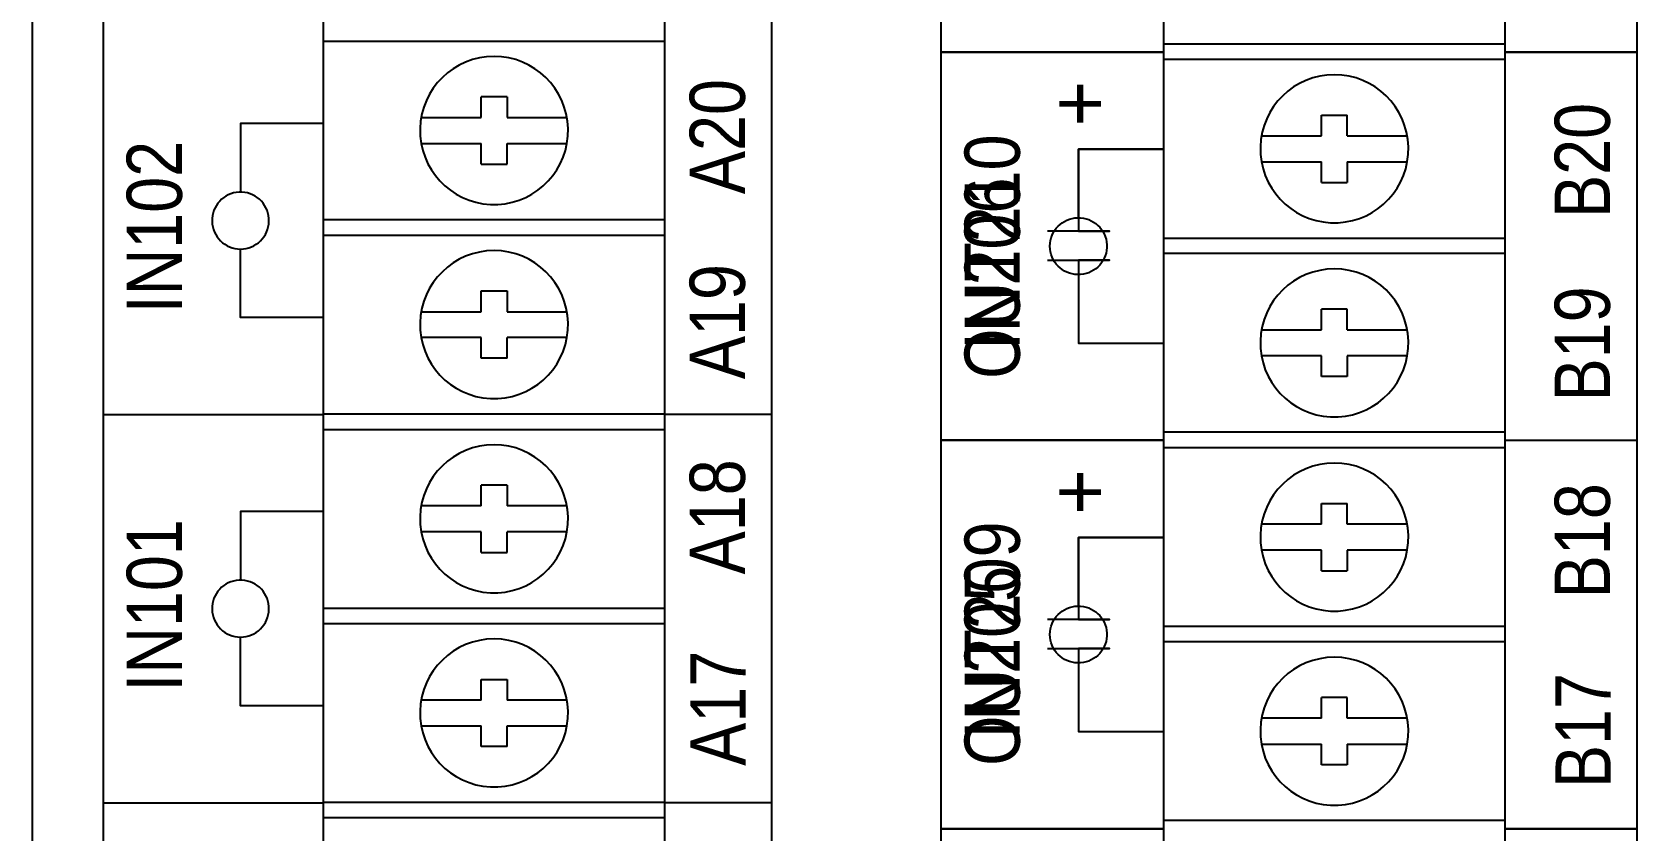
# Model space of a CAD drawing. Extents: x -11 to 35.7, y -8.8 to 26.3.
# Drawn here: x 19.577 to 22.677, y 0.248 to 1.791 of the extents above; entities that cross this region are included whole.
import ezdxf

# ---------------------------------------------------------------- set-up
doc = ezdxf.new("R2010")
doc.units = 0
doc.header["$MEASUREMENT"] = 0
for name, color, linetype in [('4_02__ADDITIONAL_12_STD_OU', 7, 'CONTINUOUS'), ('4_03__ADDITIONAL_4_STD_OUT', 7, 'CONTINUOUS'), ('4_04__ADDITIONAL_12_HIGH_I', 7, 'CONTINUOUS'), ('5_00_DWG', 7, 'CONTINUOUS')]:
    doc.layers.add(name, color=color, linetype=linetype)

msp = doc.modelspace()

# ---------------------------------------------------------------- linework, layer by layer
at = {"layer": '4_02__ADDITIONAL_12_STD_OU'}
for points in [[(22.4226, -6.1224), (22.4226, 3.6276), (21.7626, 3.6276), (21.7626, -6.1224), (22.4226, -6.1224)], [(21.3331, 0.1802), (21.3331, 0.2663), (21.3331, 0.3519), (21.3331, 0.4368), (21.3331, 0.5211), (21.3331, 0.6047), (21.3331, 0.6876), (21.3331, 0.7697), (21.3331, 0.8511), (21.3331, 0.9316), (21.3331, 1.0113), (21.3331, 1.0902), (21.3331, 1.1681), (21.3331, 1.245), (21.3331, 1.321), (21.3331, 1.3959), (21.3331, 1.4699), (21.3331, 1.5427), (21.3331, 1.6144), (21.3331, 1.6849), (21.3331, 1.7543), (21.3331, 1.8224)], [(22.6769, 1.8224), (22.6769, 1.7543), (22.6769, 1.6849), (22.6769, 1.6144), (22.6769, 1.5427), (22.6769, 1.4699), (22.6769, 1.3959), (22.6769, 1.321), (22.6769, 1.245), (22.6769, 1.1681), (22.6769, 1.0902), (22.6769, 1.0113), (22.6769, 0.9316), (22.6769, 0.8511), (22.6769, 0.7697), (22.6769, 0.6876), (22.6769, 0.6047), (22.6769, 0.5211), (22.6769, 0.4368), (22.6769, 0.3519), (22.6769, 0.2663), (22.6769, 0.1802)], [(21.7626, 1.7681), (22.4226, 1.7681)], [(21.3331, 1.7524), (21.7626, 1.7524)], [(22.4226, 1.7381), (21.7626, 1.7381)], [(22.6769, 1.7524), (22.4226, 1.7524)], [(22.0676, 1.6306), (22.1176, 1.6306)], [(22.0676, 1.5906), (22.0676, 1.6306)], [(22.1176, 1.5906), (22.1176, 1.6306)], [(21.9518, 1.5906), (22.0676, 1.5906)], [(22.1176, 1.5906), (22.2334, 1.5906)], [(21.7626, 1.565), (21.5982, 1.565), (21.5982, 1.4062), (21.6582, 1.4062), (21.5382, 1.4062)], [(21.9518, 1.5406), (22.0676, 1.5406)], [(22.0676, 1.5006), (22.0676, 1.5406)], [(22.1176, 1.5406), (22.2334, 1.5406)], [(22.1176, 1.5406), (22.1176, 1.5006)], [(22.0676, 1.5006), (22.1176, 1.5006)], [(21.7626, 1.3931), (22.4226, 1.3931)], [(21.5382, 1.3507), (21.6582, 1.3507), (21.5982, 1.3507), (21.5982, 1.19), (21.7626, 1.19)], [(22.4226, 1.3631), (21.7626, 1.3631)], [(22.0676, 1.2156), (22.0676, 1.2556)], [(22.1176, 1.2556), (22.0676, 1.2556)], [(22.1176, 1.2156), (22.1176, 1.2556)], [(21.9518, 1.2156), (22.0676, 1.2156)], [(22.1176, 1.2156), (22.2334, 1.2156)], [(22.0676, 1.1656), (21.9518, 1.1656)], [(22.0676, 1.1256), (22.0676, 1.1656)], [(22.2334, 1.1656), (22.1176, 1.1656)], [(22.1176, 1.1656), (22.1176, 1.1256)], [(22.1176, 1.1256), (22.0676, 1.1256)], [(21.7626, 1.0025), (21.3331, 1.0025)], [(22.4226, 1.0181), (21.7626, 1.0181)], [(22.4226, 1.0025), (22.6769, 1.0025)], [(22.4226, 0.9881), (21.7626, 0.9881)], [(22.0676, 0.8806), (22.1176, 0.8806)], [(22.0676, 0.8406), (22.0676, 0.8806)], [(22.1176, 0.8406), (22.1176, 0.8806)], [(22.0676, 0.8406), (21.9518, 0.8406)], [(22.2334, 0.8406), (22.1176, 0.8406)], [(21.7626, 0.815), (21.5982, 0.815), (21.5982, 0.6562), (21.6582, 0.6562), (21.5382, 0.6562)], [(22.0676, 0.7906), (21.9518, 0.7906)], [(22.0676, 0.7506), (22.0676, 0.7906)], [(22.2334, 0.7906), (22.1176, 0.7906)], [(22.1176, 0.7906), (22.1176, 0.7506)], [(22.0676, 0.7506), (22.1176, 0.7506)], [(22.4226, 0.6431), (21.7626, 0.6431)], [(21.5382, 0.6007), (21.6582, 0.6007), (21.5982, 0.6007), (21.5982, 0.44), (21.7626, 0.44)], [(22.4226, 0.6131), (21.7626, 0.6131)], [(22.1176, 0.5056), (22.0676, 0.5056)], [(22.0676, 0.4656), (22.0676, 0.5056)], [(22.1176, 0.4656), (22.1176, 0.5056)], [(22.0676, 0.4656), (21.9518, 0.4656)], [(22.2334, 0.4656), (22.1176, 0.4656)], [(21.9518, 0.4156), (22.0676, 0.4156)], [(22.0676, 0.3756), (22.0676, 0.4156)], [(22.1176, 0.4156), (22.2334, 0.4156)], [(22.1176, 0.4156), (22.1176, 0.3756)], [(22.1176, 0.3756), (22.0676, 0.3756)], [(21.3331, 0.2524), (21.7626, 0.2524)], [(22.4226, 0.2681), (21.7626, 0.2681)], [(22.4226, 0.2524), (22.6769, 0.2524)]]:
    msp.add_lwpolyline(points, dxfattribs=at)
for points in [[(22.0926, 1.7086), (22.0782, 1.7079), (22.0642, 1.7058), (22.0507, 1.7024), (22.0377, 1.6977), (22.0254, 1.6918), (22.0137, 1.6849), (22.0028, 1.6769), (21.9927, 1.6679), (21.9835, 1.658), (21.9752, 1.6473), (21.968, 1.6358), (21.9619, 1.6236), (21.9569, 1.6108), (21.9532, 1.5974), (21.9507, 1.5835), (21.9497, 1.5692), (21.95, 1.5548), (21.9518, 1.5407), (21.9549, 1.527), (21.9592, 1.5139), (21.9648, 1.5014), (21.9715, 1.4895), (21.9792, 1.4784), (21.988, 1.4681), (21.9976, 1.4587), (22.0082, 1.4502), (22.0195, 1.4427), (22.0315, 1.4363), (22.0442, 1.431), (22.0574, 1.427), (22.0712, 1.4242), (22.0854, 1.4228), (22.0999, 1.4228), (22.1141, 1.4242), (22.1278, 1.427), (22.1411, 1.431), (22.1537, 1.4363), (22.1658, 1.4427), (22.1771, 1.4502), (22.1876, 1.4587), (22.1972, 1.4681), (22.206, 1.4784), (22.2137, 1.4895), (22.2204, 1.5014), (22.226, 1.5139), (22.2303, 1.527), (22.2334, 1.5407), (22.2352, 1.5548), (22.2356, 1.5692), (22.2345, 1.5835), (22.2321, 1.5974), (22.2283, 1.6108), (22.2233, 1.6236), (22.2172, 1.6358), (22.21, 1.6473), (22.2017, 1.658), (22.1925, 1.6679), (22.1824, 1.6769), (22.1715, 1.6849), (22.1598, 1.6918), (22.1475, 1.6977), (22.1345, 1.7024), (22.121, 1.7058), (22.107, 1.7079)], [(22.0926, 1.3336), (22.0782, 1.3329), (22.0642, 1.3308), (22.0507, 1.3274), (22.0377, 1.3227), (22.0254, 1.3168), (22.0137, 1.3099), (22.0028, 1.3019), (21.9927, 1.2929), (21.9835, 1.283), (21.9752, 1.2723), (21.968, 1.2608), (21.9619, 1.2486), (21.9569, 1.2358), (21.9532, 1.2224), (21.9507, 1.2085), (21.9497, 1.1942), (21.95, 1.1798), (21.9518, 1.1657), (21.9549, 1.152), (21.9592, 1.1389), (21.9648, 1.1264), (21.9715, 1.1145), (21.9792, 1.1034), (21.988, 1.0931), (21.9976, 1.0837), (22.0082, 1.0752), (22.0195, 1.0677), (22.0315, 1.0613), (22.0442, 1.056), (22.0574, 1.052), (22.0712, 1.0492), (22.0854, 1.0478), (22.0999, 1.0478), (22.1141, 1.0492), (22.1278, 1.052), (22.1411, 1.056), (22.1537, 1.0613), (22.1658, 1.0677), (22.1771, 1.0752), (22.1876, 1.0837), (22.1972, 1.0931), (22.206, 1.1034), (22.2137, 1.1145), (22.2204, 1.1264), (22.226, 1.1389), (22.2303, 1.152), (22.2334, 1.1657), (22.2352, 1.1798), (22.2356, 1.1942), (22.2345, 1.2085), (22.2321, 1.2224), (22.2283, 1.2358), (22.2233, 1.2486), (22.2172, 1.2608), (22.21, 1.2723), (22.2017, 1.283), (22.1925, 1.2929), (22.1824, 1.3019), (22.1715, 1.3099), (22.1598, 1.3168), (22.1475, 1.3227), (22.1345, 1.3274), (22.121, 1.3308), (22.107, 1.3329)], [(22.0926, 0.9586), (22.0782, 0.9579), (22.0642, 0.9558), (22.0507, 0.9524), (22.0377, 0.9477), (22.0254, 0.9418), (22.0137, 0.9349), (22.0028, 0.9269), (21.9927, 0.9179), (21.9835, 0.908), (21.9752, 0.8973), (21.968, 0.8858), (21.9619, 0.8736), (21.9569, 0.8608), (21.9532, 0.8474), (21.9507, 0.8335), (21.9497, 0.8192), (21.95, 0.8048), (21.9518, 0.7907), (21.9549, 0.777), (21.9592, 0.7639), (21.9648, 0.7514), (21.9715, 0.7395), (21.9792, 0.7284), (21.988, 0.7181), (21.9976, 0.7087), (22.0082, 0.7002), (22.0195, 0.6927), (22.0315, 0.6863), (22.0442, 0.681), (22.0574, 0.677), (22.0712, 0.6742), (22.0854, 0.6728), (22.0999, 0.6728), (22.1141, 0.6742), (22.1278, 0.677), (22.1411, 0.681), (22.1537, 0.6863), (22.1658, 0.6927), (22.1771, 0.7002), (22.1876, 0.7087), (22.1972, 0.7181), (22.206, 0.7284), (22.2137, 0.7395), (22.2204, 0.7514), (22.226, 0.7639), (22.2303, 0.777), (22.2334, 0.7907), (22.2352, 0.8048), (22.2356, 0.8192), (22.2345, 0.8335), (22.2321, 0.8474), (22.2283, 0.8608), (22.2233, 0.8736), (22.2172, 0.8858), (22.21, 0.8973), (22.2017, 0.908), (22.1925, 0.9179), (22.1824, 0.9269), (22.1715, 0.9349), (22.1598, 0.9418), (22.1475, 0.9477), (22.1345, 0.9524), (22.121, 0.9558), (22.107, 0.9579)], [(22.0926, 0.5836), (22.0782, 0.5829), (22.0642, 0.5808), (22.0507, 0.5774), (22.0377, 0.5727), (22.0254, 0.5668), (22.0137, 0.5599), (22.0028, 0.5519), (21.9927, 0.5429), (21.9835, 0.533), (21.9752, 0.5223), (21.968, 0.5108), (21.9619, 0.4986), (21.9569, 0.4858), (21.9532, 0.4724), (21.9507, 0.4585), (21.9497, 0.4442), (21.95, 0.4298), (21.9518, 0.4157), (21.9549, 0.402), (21.9592, 0.3889), (21.9648, 0.3764), (21.9715, 0.3645), (21.9792, 0.3534), (21.988, 0.3431), (21.9976, 0.3337), (22.0082, 0.3252), (22.0195, 0.3177), (22.0315, 0.3113), (22.0442, 0.306), (22.0574, 0.302), (22.0712, 0.2992), (22.0854, 0.2978), (22.0999, 0.2978), (22.1141, 0.2992), (22.1278, 0.302), (22.1411, 0.306), (22.1537, 0.3113), (22.1658, 0.3177), (22.1771, 0.3252), (22.1876, 0.3337), (22.1972, 0.3431), (22.206, 0.3534), (22.2137, 0.3645), (22.2204, 0.3764), (22.226, 0.3889), (22.2303, 0.402), (22.2334, 0.4157), (22.2352, 0.4298), (22.2356, 0.4442), (22.2345, 0.4585), (22.2321, 0.4724), (22.2283, 0.4858), (22.2233, 0.4986), (22.2172, 0.5108), (22.21, 0.5223), (22.2017, 0.533), (22.1925, 0.5429), (22.1824, 0.5519), (22.1715, 0.5599), (22.1598, 0.5668), (22.1475, 0.5727), (22.1345, 0.5774), (22.121, 0.5808), (22.107, 0.5829)]]:
    msp.add_lwpolyline(points, close=True, dxfattribs=at)
at = {"layer": '4_03__ADDITIONAL_4_STD_OUT'}
for points in [[(22.4226, -6.1224), (22.4226, 3.6276), (21.7626, 3.6276), (21.7626, -6.1224), (22.4226, -6.1224)], [(21.3331, 0.1802), (21.3331, 0.2663), (21.3331, 0.3519), (21.3331, 0.4368), (21.3331, 0.5211), (21.3331, 0.6047), (21.3331, 0.6876), (21.3331, 0.7697), (21.3331, 0.8511), (21.3331, 0.9316), (21.3331, 1.0113), (21.3331, 1.0902), (21.3331, 1.1681), (21.3331, 1.245), (21.3331, 1.321), (21.3331, 1.3959), (21.3331, 1.4699), (21.3331, 1.5427), (21.3331, 1.6144), (21.3331, 1.6849), (21.3331, 1.7543), (21.3331, 1.8224)], [(22.6769, 1.8224), (22.6769, 1.7543), (22.6769, 1.6849), (22.6769, 1.6144), (22.6769, 1.5427), (22.6769, 1.4699), (22.6769, 1.3959), (22.6769, 1.321), (22.6769, 1.245), (22.6769, 1.1681), (22.6769, 1.0902), (22.6769, 1.0113), (22.6769, 0.9316), (22.6769, 0.8511), (22.6769, 0.7697), (22.6769, 0.6876), (22.6769, 0.6047), (22.6769, 0.5211), (22.6769, 0.4368), (22.6769, 0.3519), (22.6769, 0.2663), (22.6769, 0.1802)], [(21.7626, 1.7681), (22.4226, 1.7681)], [(21.7626, 1.7524), (21.3331, 1.7524)], [(22.4226, 1.7381), (21.7626, 1.7381)], [(22.4226, 1.7524), (22.6769, 1.7524)], [(22.0676, 1.6306), (22.1176, 1.6306)], [(22.0676, 1.5906), (22.0676, 1.6306)], [(22.1176, 1.5906), (22.1176, 1.6306)], [(21.9518, 1.5906), (22.0676, 1.5906)], [(22.1176, 1.5906), (22.2334, 1.5906)], [(21.5982, 1.4325), (21.5982, 1.565), (21.7626, 1.565)], [(21.9518, 1.5406), (22.0676, 1.5406)], [(22.0676, 1.5006), (22.0676, 1.5406)], [(22.1176, 1.5406), (22.2334, 1.5406)], [(22.1176, 1.5406), (22.1176, 1.5006)], [(22.0676, 1.5006), (22.1176, 1.5006)], [(21.7626, 1.3931), (22.4226, 1.3931)], [(22.4226, 1.3631), (21.7626, 1.3631)], [(21.5982, 1.3225), (21.5982, 1.19), (21.7626, 1.19)], [(22.0676, 1.2156), (22.0676, 1.2556)], [(22.1176, 1.2556), (22.0676, 1.2556)], [(22.1176, 1.2156), (22.1176, 1.2556)], [(21.9518, 1.2156), (22.0676, 1.2156)], [(22.1176, 1.2156), (22.2334, 1.2156)], [(22.0676, 1.1656), (21.9518, 1.1656)], [(22.0676, 1.1256), (22.0676, 1.1656)], [(22.2334, 1.1656), (22.1176, 1.1656)], [(22.1176, 1.1656), (22.1176, 1.1256)], [(22.1176, 1.1256), (22.0676, 1.1256)], [(21.3331, 1.0025), (21.7626, 1.0025)], [(22.4226, 1.0181), (21.7626, 1.0181)], [(22.4226, 1.0025), (22.6769, 1.0025)], [(22.4226, 0.9881), (21.7626, 0.9881)], [(22.0676, 0.8806), (22.1176, 0.8806)], [(22.0676, 0.8406), (22.0676, 0.8806)], [(22.1176, 0.8406), (22.1176, 0.8806)], [(22.0676, 0.8406), (21.9518, 0.8406)], [(22.2334, 0.8406), (22.1176, 0.8406)], [(21.5982, 0.6825), (21.5982, 0.815), (21.7626, 0.815)], [(22.0676, 0.7906), (21.9518, 0.7906)], [(22.0676, 0.7506), (22.0676, 0.7906)], [(22.2334, 0.7906), (22.1176, 0.7906)], [(22.1176, 0.7906), (22.1176, 0.7506)], [(22.0676, 0.7506), (22.1176, 0.7506)], [(22.4226, 0.6431), (21.7626, 0.6431)], [(22.4226, 0.6131), (21.7626, 0.6131)], [(21.5982, 0.5725), (21.5982, 0.44), (21.7626, 0.44)], [(22.1176, 0.5056), (22.0676, 0.5056)], [(22.0676, 0.4656), (22.0676, 0.5056)], [(22.1176, 0.4656), (22.1176, 0.5056)], [(22.0676, 0.4656), (21.9518, 0.4656)], [(22.2334, 0.4656), (22.1176, 0.4656)], [(21.9518, 0.4156), (22.0676, 0.4156)], [(22.0676, 0.3756), (22.0676, 0.4156)], [(22.1176, 0.4156), (22.2334, 0.4156)], [(22.1176, 0.4156), (22.1176, 0.3756)], [(22.1176, 0.3756), (22.0676, 0.3756)], [(21.7626, 0.2524), (21.3331, 0.2524)], [(22.4226, 0.2681), (21.7626, 0.2681)], [(22.6769, 0.2524), (22.4226, 0.2524)]]:
    msp.add_lwpolyline(points, dxfattribs=at)
for points in [[(22.0926, 1.7086), (22.0782, 1.7079), (22.0642, 1.7058), (22.0507, 1.7024), (22.0377, 1.6977), (22.0254, 1.6918), (22.0137, 1.6849), (22.0028, 1.6769), (21.9927, 1.6679), (21.9835, 1.658), (21.9752, 1.6473), (21.968, 1.6358), (21.9619, 1.6236), (21.9569, 1.6108), (21.9532, 1.5974), (21.9507, 1.5835), (21.9497, 1.5692), (21.95, 1.5548), (21.9518, 1.5407), (21.9549, 1.527), (21.9592, 1.5139), (21.9648, 1.5014), (21.9715, 1.4895), (21.9792, 1.4784), (21.988, 1.4681), (21.9976, 1.4587), (22.0082, 1.4502), (22.0195, 1.4427), (22.0315, 1.4363), (22.0442, 1.431), (22.0574, 1.427), (22.0712, 1.4242), (22.0854, 1.4228), (22.0999, 1.4228), (22.1141, 1.4242), (22.1278, 1.427), (22.1411, 1.431), (22.1537, 1.4363), (22.1658, 1.4427), (22.1771, 1.4502), (22.1876, 1.4587), (22.1972, 1.4681), (22.206, 1.4784), (22.2137, 1.4895), (22.2204, 1.5014), (22.226, 1.5139), (22.2303, 1.527), (22.2334, 1.5407), (22.2352, 1.5548), (22.2356, 1.5692), (22.2345, 1.5835), (22.2321, 1.5974), (22.2283, 1.6108), (22.2233, 1.6236), (22.2172, 1.6358), (22.21, 1.6473), (22.2017, 1.658), (22.1925, 1.6679), (22.1824, 1.6769), (22.1715, 1.6849), (22.1598, 1.6918), (22.1475, 1.6977), (22.1345, 1.7024), (22.121, 1.7058), (22.107, 1.7079)], [(21.5432, 1.3775), (21.5435, 1.383), (21.5443, 1.3884), (21.5456, 1.3936), (21.5474, 1.3986), (21.5496, 1.4033), (21.5523, 1.4078), (21.5554, 1.412), (21.5589, 1.4159), (21.5627, 1.4194), (21.5668, 1.4226), (21.5712, 1.4254), (21.5759, 1.4278), (21.5808, 1.4297), (21.586, 1.4311), (21.5913, 1.432), (21.5968, 1.4325), (21.6024, 1.4323), (21.6078, 1.4316), (21.6131, 1.4304), (21.6181, 1.4288), (21.6229, 1.4266), (21.6275, 1.4241), (21.6317, 1.4211), (21.6357, 1.4177), (21.6393, 1.414), (21.6426, 1.4099), (21.6455, 1.4056), (21.648, 1.401), (21.65, 1.3961), (21.6515, 1.391), (21.6526, 1.3857), (21.6531, 1.3802), (21.6531, 1.3747), (21.6526, 1.3692), (21.6515, 1.3639), (21.65, 1.3588), (21.648, 1.354), (21.6455, 1.3493), (21.6426, 1.345), (21.6393, 1.3409), (21.6357, 1.3372), (21.6317, 1.3339), (21.6275, 1.3309), (21.6229, 1.3283), (21.6181, 1.3262), (21.6131, 1.3245), (21.6078, 1.3233), (21.6024, 1.3226), (21.5968, 1.3225), (21.5913, 1.3229), (21.586, 1.3238), (21.5808, 1.3253), (21.5759, 1.3272), (21.5712, 1.3295), (21.5668, 1.3323), (21.5627, 1.3355), (21.5589, 1.339), (21.5554, 1.3429), (21.5523, 1.3471), (21.5496, 1.3516), (21.5474, 1.3564), (21.5456, 1.3613), (21.5443, 1.3665), (21.5435, 1.3719)], [(22.0926, 1.3336), (22.0782, 1.3329), (22.0642, 1.3308), (22.0507, 1.3274), (22.0377, 1.3227), (22.0254, 1.3168), (22.0137, 1.3099), (22.0028, 1.3019), (21.9927, 1.2929), (21.9835, 1.283), (21.9752, 1.2723), (21.968, 1.2608), (21.9619, 1.2486), (21.9569, 1.2358), (21.9532, 1.2224), (21.9507, 1.2085), (21.9497, 1.1942), (21.95, 1.1798), (21.9518, 1.1657), (21.9549, 1.152), (21.9592, 1.1389), (21.9648, 1.1264), (21.9715, 1.1145), (21.9792, 1.1034), (21.988, 1.0931), (21.9976, 1.0837), (22.0082, 1.0752), (22.0195, 1.0677), (22.0315, 1.0613), (22.0442, 1.056), (22.0574, 1.052), (22.0712, 1.0492), (22.0854, 1.0478), (22.0999, 1.0478), (22.1141, 1.0492), (22.1278, 1.052), (22.1411, 1.056), (22.1537, 1.0613), (22.1658, 1.0677), (22.1771, 1.0752), (22.1876, 1.0837), (22.1972, 1.0931), (22.206, 1.1034), (22.2137, 1.1145), (22.2204, 1.1264), (22.226, 1.1389), (22.2303, 1.152), (22.2334, 1.1657), (22.2352, 1.1798), (22.2356, 1.1942), (22.2345, 1.2085), (22.2321, 1.2224), (22.2283, 1.2358), (22.2233, 1.2486), (22.2172, 1.2608), (22.21, 1.2723), (22.2017, 1.283), (22.1925, 1.2929), (22.1824, 1.3019), (22.1715, 1.3099), (22.1598, 1.3168), (22.1475, 1.3227), (22.1345, 1.3274), (22.121, 1.3308), (22.107, 1.3329)], [(22.0926, 0.9586), (22.0782, 0.9579), (22.0642, 0.9558), (22.0507, 0.9524), (22.0377, 0.9477), (22.0254, 0.9418), (22.0137, 0.9349), (22.0028, 0.9269), (21.9927, 0.9179), (21.9835, 0.908), (21.9752, 0.8973), (21.968, 0.8858), (21.9619, 0.8736), (21.9569, 0.8608), (21.9532, 0.8474), (21.9507, 0.8335), (21.9497, 0.8192), (21.95, 0.8048), (21.9518, 0.7907), (21.9549, 0.777), (21.9592, 0.7639), (21.9648, 0.7514), (21.9715, 0.7395), (21.9792, 0.7284), (21.988, 0.7181), (21.9976, 0.7087), (22.0082, 0.7002), (22.0195, 0.6927), (22.0315, 0.6863), (22.0442, 0.681), (22.0574, 0.677), (22.0712, 0.6742), (22.0854, 0.6728), (22.0999, 0.6728), (22.1141, 0.6742), (22.1278, 0.677), (22.1411, 0.681), (22.1537, 0.6863), (22.1658, 0.6927), (22.1771, 0.7002), (22.1876, 0.7087), (22.1972, 0.7181), (22.206, 0.7284), (22.2137, 0.7395), (22.2204, 0.7514), (22.226, 0.7639), (22.2303, 0.777), (22.2334, 0.7907), (22.2352, 0.8048), (22.2356, 0.8192), (22.2345, 0.8335), (22.2321, 0.8474), (22.2283, 0.8608), (22.2233, 0.8736), (22.2172, 0.8858), (22.21, 0.8973), (22.2017, 0.908), (22.1925, 0.9179), (22.1824, 0.9269), (22.1715, 0.9349), (22.1598, 0.9418), (22.1475, 0.9477), (22.1345, 0.9524), (22.121, 0.9558), (22.107, 0.9579)], [(21.5432, 0.6275), (21.5435, 0.633), (21.5443, 0.6384), (21.5456, 0.6436), (21.5474, 0.6486), (21.5496, 0.6533), (21.5523, 0.6578), (21.5554, 0.662), (21.5589, 0.6659), (21.5627, 0.6694), (21.5668, 0.6726), (21.5712, 0.6754), (21.5759, 0.6778), (21.5808, 0.6797), (21.586, 0.6811), (21.5913, 0.682), (21.5968, 0.6825), (21.6024, 0.6823), (21.6078, 0.6816), (21.6131, 0.6804), (21.6181, 0.6788), (21.6229, 0.6766), (21.6275, 0.6741), (21.6317, 0.6711), (21.6357, 0.6677), (21.6393, 0.664), (21.6426, 0.6599), (21.6455, 0.6556), (21.648, 0.651), (21.65, 0.6461), (21.6515, 0.641), (21.6526, 0.6357), (21.6531, 0.6302), (21.6531, 0.6247), (21.6526, 0.6192), (21.6515, 0.6139), (21.65, 0.6088), (21.648, 0.604), (21.6455, 0.5993), (21.6426, 0.595), (21.6393, 0.5909), (21.6357, 0.5872), (21.6317, 0.5839), (21.6275, 0.5809), (21.6229, 0.5783), (21.6181, 0.5762), (21.6131, 0.5745), (21.6078, 0.5733), (21.6024, 0.5726), (21.5968, 0.5725), (21.5913, 0.5729), (21.586, 0.5738), (21.5808, 0.5753), (21.5759, 0.5772), (21.5712, 0.5795), (21.5668, 0.5823), (21.5627, 0.5855), (21.5589, 0.589), (21.5554, 0.5929), (21.5523, 0.5971), (21.5496, 0.6016), (21.5474, 0.6064), (21.5456, 0.6113), (21.5443, 0.6165), (21.5435, 0.6219)], [(22.0926, 0.5836), (22.0782, 0.5829), (22.0642, 0.5808), (22.0507, 0.5774), (22.0377, 0.5727), (22.0254, 0.5668), (22.0137, 0.5599), (22.0028, 0.5519), (21.9927, 0.5429), (21.9835, 0.533), (21.9752, 0.5223), (21.968, 0.5108), (21.9619, 0.4986), (21.9569, 0.4858), (21.9532, 0.4724), (21.9507, 0.4585), (21.9497, 0.4442), (21.95, 0.4298), (21.9518, 0.4157), (21.9549, 0.402), (21.9592, 0.3889), (21.9648, 0.3764), (21.9715, 0.3645), (21.9792, 0.3534), (21.988, 0.3431), (21.9976, 0.3337), (22.0082, 0.3252), (22.0195, 0.3177), (22.0315, 0.3113), (22.0442, 0.306), (22.0574, 0.302), (22.0712, 0.2992), (22.0854, 0.2978), (22.0999, 0.2978), (22.1141, 0.2992), (22.1278, 0.302), (22.1411, 0.306), (22.1537, 0.3113), (22.1658, 0.3177), (22.1771, 0.3252), (22.1876, 0.3337), (22.1972, 0.3431), (22.206, 0.3534), (22.2137, 0.3645), (22.2204, 0.3764), (22.226, 0.3889), (22.2303, 0.402), (22.2334, 0.4157), (22.2352, 0.4298), (22.2356, 0.4442), (22.2345, 0.4585), (22.2321, 0.4724), (22.2283, 0.4858), (22.2233, 0.4986), (22.2172, 0.5108), (22.21, 0.5223), (22.2017, 0.533), (22.1925, 0.5429), (22.1824, 0.5519), (22.1715, 0.5599), (22.1598, 0.5668), (22.1475, 0.5727), (22.1345, 0.5774), (22.121, 0.5808), (22.107, 0.5829)]]:
    msp.add_lwpolyline(points, close=True, dxfattribs=at)
at = {"layer": '4_04__ADDITIONAL_12_HIGH_I'}
for points in [[(22.4226, -6.1224), (22.4226, 3.6276), (21.7626, 3.6276), (21.7626, -6.1224), (22.4226, -6.1224)], [(21.3331, 0.1802), (21.3331, 0.2663), (21.3331, 0.3519), (21.3331, 0.4368), (21.3331, 0.5211), (21.3331, 0.6047), (21.3331, 0.6876), (21.3331, 0.7697), (21.3331, 0.8511), (21.3331, 0.9316), (21.3331, 1.0113), (21.3331, 1.0902), (21.3331, 1.1681), (21.3331, 1.245), (21.3331, 1.321), (21.3331, 1.3959), (21.3331, 1.4699), (21.3331, 1.5427), (21.3331, 1.6144), (21.3331, 1.6849), (21.3331, 1.7543), (21.3331, 1.8224)], [(22.6769, 1.8224), (22.6769, 1.7543), (22.6769, 1.6849), (22.6769, 1.6144), (22.6769, 1.5427), (22.6769, 1.4699), (22.6769, 1.3959), (22.6769, 1.321), (22.6769, 1.245), (22.6769, 1.1681), (22.6769, 1.0902), (22.6769, 1.0113), (22.6769, 0.9316), (22.6769, 0.8511), (22.6769, 0.7697), (22.6769, 0.6876), (22.6769, 0.6047), (22.6769, 0.5211), (22.6769, 0.4368), (22.6769, 0.3519), (22.6769, 0.2663), (22.6769, 0.1802)], [(21.7626, 1.7681), (22.4226, 1.7681)], [(21.3331, 1.7524), (21.7626, 1.7524)], [(22.4226, 1.7381), (21.7626, 1.7381)], [(22.6769, 1.7524), (22.4226, 1.7524)], [(22.0676, 1.6306), (22.1176, 1.6306)], [(22.0676, 1.5906), (22.0676, 1.6306)], [(22.1176, 1.5906), (22.1176, 1.6306)], [(21.9518, 1.5906), (22.0676, 1.5906)], [(22.1176, 1.5906), (22.2334, 1.5906)], [(21.7626, 1.565), (21.5982, 1.565), (21.5982, 1.4062), (21.6582, 1.4062), (21.5382, 1.4062)], [(21.9518, 1.5406), (22.0676, 1.5406)], [(22.0676, 1.5006), (22.0676, 1.5406)], [(22.1176, 1.5406), (22.2334, 1.5406)], [(22.1176, 1.5406), (22.1176, 1.5006)], [(22.0676, 1.5006), (22.1176, 1.5006)], [(21.7626, 1.3931), (22.4226, 1.3931)], [(21.5382, 1.3507), (21.6582, 1.3507), (21.5982, 1.3507), (21.5982, 1.19), (21.7626, 1.19)], [(22.4226, 1.3631), (21.7626, 1.3631)], [(22.0676, 1.2156), (22.0676, 1.2556)], [(22.1176, 1.2556), (22.0676, 1.2556)], [(22.1176, 1.2156), (22.1176, 1.2556)], [(21.9518, 1.2156), (22.0676, 1.2156)], [(22.1176, 1.2156), (22.2334, 1.2156)], [(22.0676, 1.1656), (21.9518, 1.1656)], [(22.0676, 1.1256), (22.0676, 1.1656)], [(22.2334, 1.1656), (22.1176, 1.1656)], [(22.1176, 1.1656), (22.1176, 1.1256)], [(22.1176, 1.1256), (22.0676, 1.1256)], [(21.7626, 1.0025), (21.3331, 1.0025)], [(22.4226, 1.0181), (21.7626, 1.0181)], [(22.4226, 1.0025), (22.6769, 1.0025)], [(22.4226, 0.9881), (21.7626, 0.9881)], [(22.0676, 0.8806), (22.1176, 0.8806)], [(22.0676, 0.8406), (22.0676, 0.8806)], [(22.1176, 0.8406), (22.1176, 0.8806)], [(22.0676, 0.8406), (21.9518, 0.8406)], [(22.2334, 0.8406), (22.1176, 0.8406)], [(21.7626, 0.815), (21.5982, 0.815), (21.5982, 0.6562), (21.6582, 0.6562), (21.5382, 0.6562)], [(22.0676, 0.7906), (21.9518, 0.7906)], [(22.0676, 0.7506), (22.0676, 0.7906)], [(22.2334, 0.7906), (22.1176, 0.7906)], [(22.1176, 0.7906), (22.1176, 0.7506)], [(22.0676, 0.7506), (22.1176, 0.7506)], [(22.4226, 0.6431), (21.7626, 0.6431)], [(21.5382, 0.6007), (21.6582, 0.6007), (21.5982, 0.6007), (21.5982, 0.44), (21.7626, 0.44)], [(22.4226, 0.6131), (21.7626, 0.6131)], [(22.1176, 0.5056), (22.0676, 0.5056)], [(22.0676, 0.4656), (22.0676, 0.5056)], [(22.1176, 0.4656), (22.1176, 0.5056)], [(22.0676, 0.4656), (21.9518, 0.4656)], [(22.2334, 0.4656), (22.1176, 0.4656)], [(21.9518, 0.4156), (22.0676, 0.4156)], [(22.0676, 0.3756), (22.0676, 0.4156)], [(22.1176, 0.4156), (22.2334, 0.4156)], [(22.1176, 0.4156), (22.1176, 0.3756)], [(22.1176, 0.3756), (22.0676, 0.3756)], [(21.3331, 0.2524), (21.7626, 0.2524)], [(22.4226, 0.2681), (21.7626, 0.2681)], [(22.4226, 0.2524), (22.6769, 0.2524)]]:
    msp.add_lwpolyline(points, dxfattribs=at)
for points in [[(22.0926, 1.7086), (22.0782, 1.7079), (22.0642, 1.7058), (22.0507, 1.7024), (22.0377, 1.6977), (22.0254, 1.6918), (22.0137, 1.6849), (22.0028, 1.6769), (21.9927, 1.6679), (21.9835, 1.658), (21.9752, 1.6473), (21.968, 1.6358), (21.9619, 1.6236), (21.9569, 1.6108), (21.9532, 1.5974), (21.9507, 1.5835), (21.9497, 1.5692), (21.95, 1.5548), (21.9518, 1.5407), (21.9549, 1.527), (21.9592, 1.5139), (21.9648, 1.5014), (21.9715, 1.4895), (21.9792, 1.4784), (21.988, 1.4681), (21.9976, 1.4587), (22.0082, 1.4502), (22.0195, 1.4427), (22.0315, 1.4363), (22.0442, 1.431), (22.0574, 1.427), (22.0712, 1.4242), (22.0854, 1.4228), (22.0999, 1.4228), (22.1141, 1.4242), (22.1278, 1.427), (22.1411, 1.431), (22.1537, 1.4363), (22.1658, 1.4427), (22.1771, 1.4502), (22.1876, 1.4587), (22.1972, 1.4681), (22.206, 1.4784), (22.2137, 1.4895), (22.2204, 1.5014), (22.226, 1.5139), (22.2303, 1.527), (22.2334, 1.5407), (22.2352, 1.5548), (22.2356, 1.5692), (22.2345, 1.5835), (22.2321, 1.5974), (22.2283, 1.6108), (22.2233, 1.6236), (22.2172, 1.6358), (22.21, 1.6473), (22.2017, 1.658), (22.1925, 1.6679), (22.1824, 1.6769), (22.1715, 1.6849), (22.1598, 1.6918), (22.1475, 1.6977), (22.1345, 1.7024), (22.121, 1.7058), (22.107, 1.7079)], [(22.0926, 1.3336), (22.0782, 1.3329), (22.0642, 1.3308), (22.0507, 1.3274), (22.0377, 1.3227), (22.0254, 1.3168), (22.0137, 1.3099), (22.0028, 1.3019), (21.9927, 1.2929), (21.9835, 1.283), (21.9752, 1.2723), (21.968, 1.2608), (21.9619, 1.2486), (21.9569, 1.2358), (21.9532, 1.2224), (21.9507, 1.2085), (21.9497, 1.1942), (21.95, 1.1798), (21.9518, 1.1657), (21.9549, 1.152), (21.9592, 1.1389), (21.9648, 1.1264), (21.9715, 1.1145), (21.9792, 1.1034), (21.988, 1.0931), (21.9976, 1.0837), (22.0082, 1.0752), (22.0195, 1.0677), (22.0315, 1.0613), (22.0442, 1.056), (22.0574, 1.052), (22.0712, 1.0492), (22.0854, 1.0478), (22.0999, 1.0478), (22.1141, 1.0492), (22.1278, 1.052), (22.1411, 1.056), (22.1537, 1.0613), (22.1658, 1.0677), (22.1771, 1.0752), (22.1876, 1.0837), (22.1972, 1.0931), (22.206, 1.1034), (22.2137, 1.1145), (22.2204, 1.1264), (22.226, 1.1389), (22.2303, 1.152), (22.2334, 1.1657), (22.2352, 1.1798), (22.2356, 1.1942), (22.2345, 1.2085), (22.2321, 1.2224), (22.2283, 1.2358), (22.2233, 1.2486), (22.2172, 1.2608), (22.21, 1.2723), (22.2017, 1.283), (22.1925, 1.2929), (22.1824, 1.3019), (22.1715, 1.3099), (22.1598, 1.3168), (22.1475, 1.3227), (22.1345, 1.3274), (22.121, 1.3308), (22.107, 1.3329)], [(22.0926, 0.9586), (22.0782, 0.9579), (22.0642, 0.9558), (22.0507, 0.9524), (22.0377, 0.9477), (22.0254, 0.9418), (22.0137, 0.9349), (22.0028, 0.9269), (21.9927, 0.9179), (21.9835, 0.908), (21.9752, 0.8973), (21.968, 0.8858), (21.9619, 0.8736), (21.9569, 0.8608), (21.9532, 0.8474), (21.9507, 0.8335), (21.9497, 0.8192), (21.95, 0.8048), (21.9518, 0.7907), (21.9549, 0.777), (21.9592, 0.7639), (21.9648, 0.7514), (21.9715, 0.7395), (21.9792, 0.7284), (21.988, 0.7181), (21.9976, 0.7087), (22.0082, 0.7002), (22.0195, 0.6927), (22.0315, 0.6863), (22.0442, 0.681), (22.0574, 0.677), (22.0712, 0.6742), (22.0854, 0.6728), (22.0999, 0.6728), (22.1141, 0.6742), (22.1278, 0.677), (22.1411, 0.681), (22.1537, 0.6863), (22.1658, 0.6927), (22.1771, 0.7002), (22.1876, 0.7087), (22.1972, 0.7181), (22.206, 0.7284), (22.2137, 0.7395), (22.2204, 0.7514), (22.226, 0.7639), (22.2303, 0.777), (22.2334, 0.7907), (22.2352, 0.8048), (22.2356, 0.8192), (22.2345, 0.8335), (22.2321, 0.8474), (22.2283, 0.8608), (22.2233, 0.8736), (22.2172, 0.8858), (22.21, 0.8973), (22.2017, 0.908), (22.1925, 0.9179), (22.1824, 0.9269), (22.1715, 0.9349), (22.1598, 0.9418), (22.1475, 0.9477), (22.1345, 0.9524), (22.121, 0.9558), (22.107, 0.9579)], [(22.0926, 0.5836), (22.0782, 0.5829), (22.0642, 0.5808), (22.0507, 0.5774), (22.0377, 0.5727), (22.0254, 0.5668), (22.0137, 0.5599), (22.0028, 0.5519), (21.9927, 0.5429), (21.9835, 0.533), (21.9752, 0.5223), (21.968, 0.5108), (21.9619, 0.4986), (21.9569, 0.4858), (21.9532, 0.4724), (21.9507, 0.4585), (21.9497, 0.4442), (21.95, 0.4298), (21.9518, 0.4157), (21.9549, 0.402), (21.9592, 0.3889), (21.9648, 0.3764), (21.9715, 0.3645), (21.9792, 0.3534), (21.988, 0.3431), (21.9976, 0.3337), (22.0082, 0.3252), (22.0195, 0.3177), (22.0315, 0.3113), (22.0442, 0.306), (22.0574, 0.302), (22.0712, 0.2992), (22.0854, 0.2978), (22.0999, 0.2978), (22.1141, 0.2992), (22.1278, 0.302), (22.1411, 0.306), (22.1537, 0.3113), (22.1658, 0.3177), (22.1771, 0.3252), (22.1876, 0.3337), (22.1972, 0.3431), (22.206, 0.3534), (22.2137, 0.3645), (22.2204, 0.3764), (22.226, 0.3889), (22.2303, 0.402), (22.2334, 0.4157), (22.2352, 0.4298), (22.2356, 0.4442), (22.2345, 0.4585), (22.2321, 0.4724), (22.2283, 0.4858), (22.2233, 0.4986), (22.2172, 0.5108), (22.21, 0.5223), (22.2017, 0.533), (22.1925, 0.5429), (22.1824, 0.5519), (22.1715, 0.5599), (22.1598, 0.5668), (22.1475, 0.5727), (22.1345, 0.5774), (22.121, 0.5808), (22.107, 0.5829)]]:
    msp.add_lwpolyline(points, close=True, dxfattribs=at)
at = {"layer": '5_00_DWG'}
for points in [[(20.7995, -6.0871), (20.7995, 5.163), (20.1395, 5.163), (20.1395, -6.0871), (20.7995, -6.0871)], [(19.5772, 2.165), (19.5772, 1.7657), (19.5772, 1.5664), (19.5772, 1.3673), (19.5772, 1.1686), (19.5772, 0.9704), (19.5772, 0.7727), (19.5772, 0.6742), (19.5772, 0.5758), (19.5772, 0.4776), (19.5772, 0.3796), (19.5772, 0.2819), (19.5772, 0.1844)], [(19.7146, 1.8156), (19.7146, 1.7187), (19.7146, 1.6209), (19.7146, 1.5223), (19.7146, 1.423), (19.7146, 1.3229), (19.7146, 1.2222), (19.7146, 1.1208), (19.7146, 1.0189), (19.7146, 0.9164), (19.7146, 0.8134), (19.7146, 0.7099), (19.7146, 0.6059), (19.7146, 0.5016), (19.7146, 0.3969), (19.7146, 0.2919), (19.7146, 0.1866)], [(21.0061, 0.1866), (21.0061, 0.2919), (21.0061, 0.3969), (21.0061, 0.5016), (21.0061, 0.6059), (21.0061, 0.7099), (21.0061, 0.8134), (21.0061, 0.9164), (21.0061, 1.0189), (21.0061, 1.1208), (21.0061, 1.2222), (21.0061, 1.3229), (21.0061, 1.423), (21.0061, 1.5223), (21.0061, 1.6209), (21.0061, 1.7187), (21.0061, 1.8156)], [(20.1395, 1.7735), (20.7995, 1.7735)], [(20.4945, 1.6659), (20.4445, 1.6659)], [(20.4445, 1.6259), (20.4445, 1.6659)], [(20.4945, 1.6659), (20.4945, 1.6259)], [(20.1395, 1.6145), (19.9797, 1.6145), (19.9797, 1.482)], [(20.3287, 1.6259), (20.4445, 1.6259)], [(20.4945, 1.6259), (20.6103, 1.6259)], [(20.3287, 1.5759), (20.4445, 1.5759)], [(20.4445, 1.536), (20.4445, 1.5759)], [(20.4945, 1.5759), (20.6103, 1.5759)], [(20.4945, 1.536), (20.4945, 1.5759)], [(20.4445, 1.536), (20.4945, 1.536)], [(20.7995, 1.4285), (20.1395, 1.4285)], [(20.1395, 1.3985), (20.7995, 1.3985)], [(20.1395, 1.2395), (19.9797, 1.2395), (19.9797, 1.372)], [(20.4445, 1.2509), (20.4445, 1.2909)], [(20.4445, 1.2909), (20.4945, 1.2909)], [(20.4945, 1.2909), (20.4945, 1.2509)], [(20.3287, 1.2509), (20.4445, 1.2509)], [(20.4945, 1.2509), (20.6103, 1.2509)], [(20.4445, 1.2009), (20.3287, 1.2009)], [(20.4445, 1.161), (20.4445, 1.2009)], [(20.6103, 1.2009), (20.4945, 1.2009)], [(20.4945, 1.161), (20.4945, 1.2009)], [(20.4945, 1.161), (20.4445, 1.161)], [(19.7146, 1.0524), (20.1395, 1.0524)], [(20.1395, 1.0535), (20.7995, 1.0535)], [(20.1395, 1.0235), (20.7995, 1.0235)], [(21.0061, 1.0524), (20.7995, 1.0524)], [(20.4945, 0.9159), (20.4445, 0.9159)], [(20.4445, 0.8759), (20.4445, 0.9159)], [(20.4945, 0.9159), (20.4945, 0.8759)], [(20.4445, 0.8759), (20.3287, 0.8759)], [(20.6103, 0.8759), (20.4945, 0.8759)], [(20.1395, 0.865), (19.9797, 0.865), (19.9797, 0.7325)], [(20.4445, 0.8259), (20.3287, 0.8259)], [(20.4445, 0.786), (20.4445, 0.8259)], [(20.6103, 0.8259), (20.4945, 0.8259)], [(20.4945, 0.786), (20.4945, 0.8259)], [(20.4445, 0.786), (20.4945, 0.786)], [(20.1395, 0.6785), (20.7995, 0.6785)], [(20.1395, 0.49), (19.9797, 0.49), (19.9797, 0.6225)], [(20.1395, 0.6485), (20.7995, 0.6485)], [(20.4445, 0.5409), (20.4945, 0.5409)], [(20.4445, 0.5009), (20.4445, 0.5409)], [(20.4945, 0.5409), (20.4945, 0.5009)], [(20.4445, 0.5009), (20.3287, 0.5009)], [(20.6103, 0.5009), (20.4945, 0.5009)], [(20.3287, 0.4509), (20.4445, 0.4509)], [(20.4445, 0.411), (20.4445, 0.4509)], [(20.4945, 0.4509), (20.6103, 0.4509)], [(20.4945, 0.411), (20.4945, 0.4509)], [(20.4945, 0.411), (20.4445, 0.411)], [(19.7146, 0.3024), (20.1395, 0.3024)], [(20.1395, 0.3035), (20.7995, 0.3035)], [(21.0061, 0.3024), (20.7995, 0.3024)], [(20.7995, 0.2735), (20.1395, 0.2735)]]:
    msp.add_lwpolyline(points, dxfattribs=at)
for points in [[(20.4695, 1.7439), (20.4551, 1.7432), (20.4411, 1.7411), (20.4276, 1.7377), (20.4146, 1.733), (20.4023, 1.7272), (20.3906, 1.7202), (20.3797, 1.7122), (20.3696, 1.7032), (20.3604, 1.6934), (20.3521, 1.6826), (20.3449, 1.6712), (20.3388, 1.659), (20.3338, 1.6461), (20.3301, 1.6328), (20.3276, 1.6189), (20.3266, 1.6046), (20.3269, 1.5901), (20.3287, 1.576), (20.3318, 1.5624), (20.3361, 1.5493), (20.3417, 1.5367), (20.3484, 1.5249), (20.3561, 1.5138), (20.3649, 1.5035), (20.3745, 1.494), (20.3851, 1.4855), (20.3964, 1.478), (20.4084, 1.4716), (20.4211, 1.4664), (20.4343, 1.4623), (20.4481, 1.4595), (20.4623, 1.4581), (20.4768, 1.4581), (20.491, 1.4595), (20.5047, 1.4623), (20.518, 1.4664), (20.5306, 1.4716), (20.5427, 1.478), (20.554, 1.4855), (20.5645, 1.494), (20.5741, 1.5035), (20.5829, 1.5138), (20.5906, 1.5249), (20.5973, 1.5367), (20.6029, 1.5493), (20.6072, 1.5624), (20.6103, 1.576), (20.6121, 1.5901), (20.6125, 1.6046), (20.6114, 1.6189), (20.609, 1.6328), (20.6052, 1.6461), (20.6002, 1.659), (20.5941, 1.6712), (20.5869, 1.6826), (20.5786, 1.6934), (20.5694, 1.7032), (20.5593, 1.7122), (20.5484, 1.7202), (20.5367, 1.7272), (20.5244, 1.733), (20.5114, 1.7377), (20.4979, 1.7411), (20.4839, 1.7432)], [(19.9797, 1.372), (19.9853, 1.3723), (19.9906, 1.3731), (19.9958, 1.3744), (20.0008, 1.3762), (20.0056, 1.3784), (20.0101, 1.3811), (20.0143, 1.3842), (20.0182, 1.3876), (20.0217, 1.3914), (20.0249, 1.3956), (20.0277, 1.4), (20.03, 1.4047), (20.0319, 1.4096), (20.0334, 1.4148), (20.0343, 1.4201), (20.0347, 1.4256), (20.0346, 1.4312), (20.0339, 1.4366), (20.0327, 1.4418), (20.031, 1.4469), (20.0289, 1.4517), (20.0263, 1.4562), (20.0233, 1.4605), (20.02, 1.4645), (20.0163, 1.4681), (20.0122, 1.4714), (20.0079, 1.4743), (20.0032, 1.4767), (19.9984, 1.4788), (19.9933, 1.4803), (19.988, 1.4814), (19.9825, 1.4819), (19.9769, 1.4819), (19.9715, 1.4814), (19.9662, 1.4803), (19.9611, 1.4788), (19.9562, 1.4767), (19.9516, 1.4743), (19.9472, 1.4714), (19.9432, 1.4681), (19.9395, 1.4645), (19.9361, 1.4605), (19.9331, 1.4562), (19.9306, 1.4517), (19.9284, 1.4469), (19.9268, 1.4418), (19.9256, 1.4366), (19.9249, 1.4312), (19.9248, 1.4256), (19.9252, 1.4201), (19.9261, 1.4148), (19.9275, 1.4096), (19.9294, 1.4047), (19.9318, 1.4), (19.9346, 1.3956), (19.9378, 1.3914), (19.9413, 1.3876), (19.9452, 1.3842), (19.9494, 1.3811), (19.9539, 1.3784), (19.9586, 1.3762), (19.9636, 1.3744), (19.9688, 1.3731), (19.9742, 1.3723)], [(20.4695, 1.3689), (20.4551, 1.3682), (20.4411, 1.3661), (20.4276, 1.3627), (20.4146, 1.358), (20.4023, 1.3522), (20.3906, 1.3452), (20.3797, 1.3372), (20.3696, 1.3282), (20.3604, 1.3184), (20.3521, 1.3076), (20.3449, 1.2962), (20.3388, 1.284), (20.3338, 1.2711), (20.3301, 1.2578), (20.3276, 1.2439), (20.3266, 1.2296), (20.3269, 1.2151), (20.3287, 1.201), (20.3318, 1.1874), (20.3361, 1.1743), (20.3417, 1.1617), (20.3484, 1.1499), (20.3561, 1.1388), (20.3649, 1.1285), (20.3745, 1.119), (20.3851, 1.1105), (20.3964, 1.103), (20.4084, 1.0966), (20.4211, 1.0914), (20.4343, 1.0873), (20.4481, 1.0845), (20.4623, 1.0831), (20.4768, 1.0831), (20.491, 1.0845), (20.5047, 1.0873), (20.518, 1.0914), (20.5306, 1.0966), (20.5427, 1.103), (20.554, 1.1105), (20.5645, 1.119), (20.5741, 1.1285), (20.5829, 1.1388), (20.5906, 1.1499), (20.5973, 1.1617), (20.6029, 1.1743), (20.6072, 1.1874), (20.6103, 1.201), (20.6121, 1.2151), (20.6125, 1.2296), (20.6114, 1.2439), (20.609, 1.2578), (20.6052, 1.2711), (20.6002, 1.284), (20.5941, 1.2962), (20.5869, 1.3076), (20.5786, 1.3184), (20.5694, 1.3282), (20.5593, 1.3372), (20.5484, 1.3452), (20.5367, 1.3522), (20.5244, 1.358), (20.5114, 1.3627), (20.4979, 1.3661), (20.4839, 1.3682)], [(20.4695, 0.9939), (20.4551, 0.9932), (20.4411, 0.9911), (20.4276, 0.9877), (20.4146, 0.983), (20.4023, 0.9772), (20.3906, 0.9702), (20.3797, 0.9622), (20.3696, 0.9532), (20.3604, 0.9434), (20.3521, 0.9326), (20.3449, 0.9212), (20.3388, 0.909), (20.3338, 0.8961), (20.3301, 0.8828), (20.3276, 0.8689), (20.3266, 0.8546), (20.3269, 0.8401), (20.3287, 0.826), (20.3318, 0.8124), (20.3361, 0.7993), (20.3417, 0.7867), (20.3484, 0.7749), (20.3561, 0.7638), (20.3649, 0.7535), (20.3745, 0.744), (20.3851, 0.7355), (20.3964, 0.728), (20.4084, 0.7216), (20.4211, 0.7164), (20.4343, 0.7123), (20.4481, 0.7095), (20.4623, 0.7081), (20.4768, 0.7081), (20.491, 0.7095), (20.5047, 0.7123), (20.518, 0.7164), (20.5306, 0.7216), (20.5427, 0.728), (20.554, 0.7355), (20.5645, 0.744), (20.5741, 0.7535), (20.5829, 0.7638), (20.5906, 0.7749), (20.5973, 0.7867), (20.6029, 0.7993), (20.6072, 0.8124), (20.6103, 0.826), (20.6121, 0.8401), (20.6125, 0.8546), (20.6114, 0.8689), (20.609, 0.8828), (20.6052, 0.8961), (20.6002, 0.909), (20.5941, 0.9212), (20.5869, 0.9326), (20.5786, 0.9434), (20.5694, 0.9532), (20.5593, 0.9622), (20.5484, 0.9702), (20.5367, 0.9772), (20.5244, 0.983), (20.5114, 0.9877), (20.4979, 0.9911), (20.4839, 0.9932)], [(19.9797, 0.6225), (19.9853, 0.6228), (19.9906, 0.6236), (19.9958, 0.6249), (20.0008, 0.6267), (20.0056, 0.6289), (20.0101, 0.6316), (20.0143, 0.6347), (20.0182, 0.6382), (20.0217, 0.642), (20.0249, 0.6461), (20.0277, 0.6505), (20.03, 0.6552), (20.0319, 0.6601), (20.0334, 0.6653), (20.0343, 0.6706), (20.0347, 0.6761), (20.0346, 0.6817), (20.0339, 0.6871), (20.0327, 0.6923), (20.031, 0.6974), (20.0289, 0.7022), (20.0263, 0.7067), (20.0233, 0.711), (20.02, 0.715), (20.0163, 0.7186), (20.0122, 0.7219), (20.0079, 0.7248), (20.0032, 0.7272), (19.9984, 0.7293), (19.9933, 0.7308), (19.988, 0.7319), (19.9825, 0.7324), (19.9769, 0.7324), (19.9715, 0.7319), (19.9662, 0.7308), (19.9611, 0.7293), (19.9562, 0.7272), (19.9516, 0.7248), (19.9472, 0.7219), (19.9432, 0.7186), (19.9395, 0.715), (19.9361, 0.711), (19.9331, 0.7067), (19.9306, 0.7022), (19.9284, 0.6974), (19.9268, 0.6923), (19.9256, 0.6871), (19.9249, 0.6817), (19.9248, 0.6761), (19.9252, 0.6706), (19.9261, 0.6653), (19.9275, 0.6601), (19.9294, 0.6552), (19.9318, 0.6505), (19.9346, 0.6461), (19.9378, 0.642), (19.9413, 0.6382), (19.9452, 0.6347), (19.9494, 0.6316), (19.9539, 0.6289), (19.9586, 0.6267), (19.9636, 0.6249), (19.9688, 0.6236), (19.9742, 0.6228)], [(20.4695, 0.6189), (20.4551, 0.6182), (20.4411, 0.6161), (20.4276, 0.6127), (20.4146, 0.608), (20.4023, 0.6022), (20.3906, 0.5952), (20.3797, 0.5872), (20.3696, 0.5782), (20.3604, 0.5684), (20.3521, 0.5576), (20.3449, 0.5462), (20.3388, 0.534), (20.3338, 0.5211), (20.3301, 0.5078), (20.3276, 0.4939), (20.3266, 0.4796), (20.3269, 0.4651), (20.3287, 0.451), (20.3318, 0.4374), (20.3361, 0.4243), (20.3417, 0.4117), (20.3484, 0.3999), (20.3561, 0.3888), (20.3649, 0.3785), (20.3745, 0.369), (20.3851, 0.3605), (20.3964, 0.353), (20.4084, 0.3466), (20.4211, 0.3414), (20.4343, 0.3373), (20.4481, 0.3345), (20.4623, 0.3331), (20.4768, 0.3331), (20.491, 0.3345), (20.5047, 0.3373), (20.518, 0.3414), (20.5306, 0.3466), (20.5427, 0.353), (20.554, 0.3605), (20.5645, 0.369), (20.5741, 0.3785), (20.5829, 0.3888), (20.5906, 0.3999), (20.5973, 0.4117), (20.6029, 0.4243), (20.6072, 0.4374), (20.6103, 0.451), (20.6121, 0.4651), (20.6125, 0.4796), (20.6114, 0.4939), (20.609, 0.5078), (20.6052, 0.5211), (20.6002, 0.534), (20.5941, 0.5462), (20.5869, 0.5576), (20.5786, 0.5684), (20.5694, 0.5782), (20.5593, 0.5872), (20.5484, 0.5952), (20.5367, 0.6022), (20.5244, 0.608), (20.5114, 0.6127), (20.4979, 0.6161), (20.4839, 0.6182)]]:
    msp.add_lwpolyline(points, close=True, dxfattribs=at)

# ---------------------------------------------------------------- texts
at = {"layer": '4_02__ADDITIONAL_12_STD_OU', "char_height": 0.106722, "attachment_point": 7, "rotation": 90}
for s, insert in [('\\fInterstate-Regular|b0|i0|c0|p34;\\W0.875;B20', (22.6263, 1.4319)), ('\\fInterstate-Regular|b0|i0|c0|p34;\\W0.875;OUT210', (21.4865, 1.1213)), ('\\fInterstate-Regular|b0|i0|c0|p34;\\W0.875;B19', (22.6263, 1.0776)), ('\\fInterstate-Regular|b0|i0|c0|p34;\\W0.875;B18', (22.6263, 0.6975)), ('\\fInterstate-Regular|b0|i0|c0|p34;\\W0.875;OUT209', (21.4865, 0.3739)), ('\\fInterstate-Regular|b0|i0|c0|p34;\\W0.875;B17', (22.6263, 0.3308))]:
    msp.add_mtext(s, dxfattribs=dict(at, insert=insert))
at = {"layer": '4_03__ADDITIONAL_4_STD_OUT', "char_height": 0.106722, "attachment_point": 7, "rotation": 90}
for s, insert in [('\\fInterstate-Regular|b0|i0|c0|p34;\\W0.875;B20', (22.6263, 1.4319)), ('\\fInterstate-Regular|b0|i0|c0|p34;\\W0.875;IN206', (21.4865, 1.1767)), ('\\fInterstate-Regular|b0|i0|c0|p34;\\W0.875;B19', (22.6263, 1.0776)), ('\\fInterstate-Regular|b0|i0|c0|p34;\\W0.875;B18', (22.6263, 0.6975)), ('\\fInterstate-Regular|b0|i0|c0|p34;\\W0.875;IN205', (21.4865, 0.4267)), ('\\fInterstate-Regular|b0|i0|c0|p34;\\W0.875;B17', (22.6263, 0.3308))]:
    msp.add_mtext(s, dxfattribs=dict(at, insert=insert))
at = {"layer": '4_04__ADDITIONAL_12_HIGH_I', "extrusion": (0, 0, -1), "char_height": 0.113333, "attachment_point": 7, "text_direction": (0, -1, 0)}
for insert in [(21.6563, 1.6968), (21.6563, 0.9468)]:
    msp.add_mtext('\\fInterstate-Regular|b0|i0|c0|p34;\\W1;+', dxfattribs=dict(at, insert=insert))
at = {"layer": '4_04__ADDITIONAL_12_HIGH_I', "char_height": 0.106722, "attachment_point": 7, "rotation": 90}
for s, insert in [('\\fInterstate-Regular|b0|i0|c0|p34;\\W0.875;B20', (22.6263, 1.4319)), ('\\fInterstate-Regular|b0|i0|c0|p34;\\W0.875;OUT210', (21.4865, 1.1213)), ('\\fInterstate-Regular|b0|i0|c0|p34;\\W0.875;B19', (22.6263, 1.0776)), ('\\fInterstate-Regular|b0|i0|c0|p34;\\W0.875;B18', (22.6263, 0.6975)), ('\\fInterstate-Regular|b0|i0|c0|p34;\\W0.875;OUT209', (21.4865, 0.3739)), ('\\fInterstate-Regular|b0|i0|c0|p34;\\W0.875;B17', (22.6263, 0.3308))]:
    msp.add_mtext(s, dxfattribs=dict(at, insert=insert))
at = {"layer": '5_00_DWG', "char_height": 0.106722, "attachment_point": 7, "rotation": 90}
for s, insert in [('\\fInterstate-Regular|b0|i0|c0|p34;\\W0.875;A20', (20.9555, 1.478)), ('\\fInterstate-Regular|b0|i0|c0|p34;\\W0.875;IN102', (19.8681, 1.2476)), ('\\fInterstate-Regular|b0|i0|c0|p34;\\W0.875;A19', (20.9555, 1.1207)), ('\\fInterstate-Regular|b0|i0|c0|p34;\\W0.875;A18', (20.9555, 0.7436)), ('\\fInterstate-Regular|b0|i0|c0|p34;\\W0.875;IN101', (19.8681, 0.517)), ('\\fInterstate-Regular|b0|i0|c0|p34;\\W0.875;A17', (20.9555, 0.3738))]:
    msp.add_mtext(s, dxfattribs=dict(at, insert=insert))

doc.saveas('drawing.dxf')
